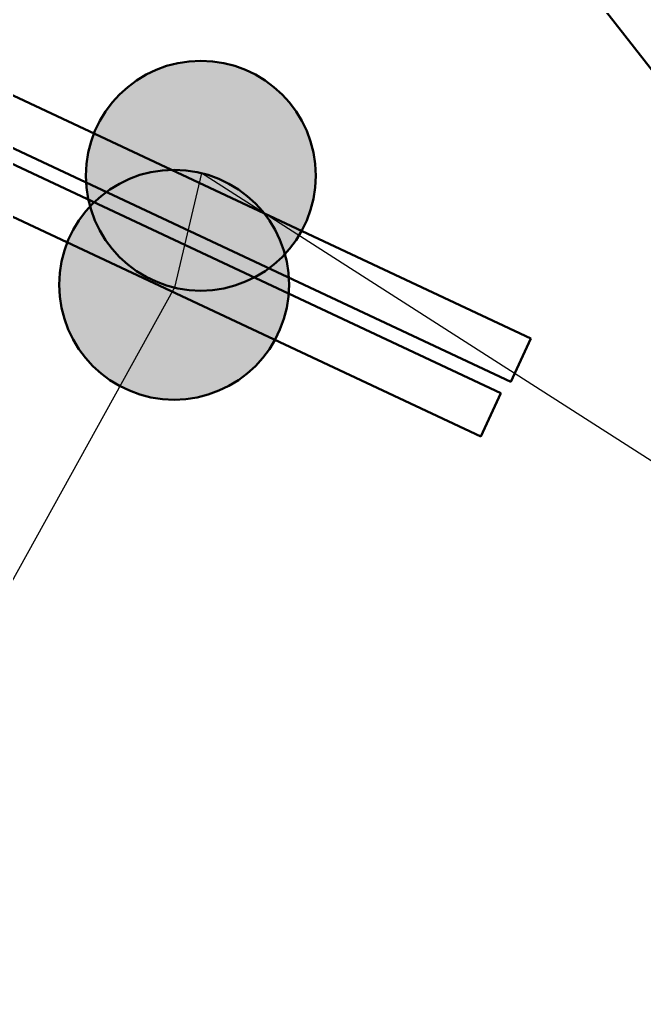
# Model space of a CAD drawing. Header units: millimetres. Extents: x -243740 to 150609, y -473655 to -165121.
# Drawn here: x 52849 to 54080, y -338289 to -336375 of the extents above; entities that cross this region are included whole.
import ezdxf

# ---------------------------------------------------------------- set-up
doc = ezdxf.new("R2010")
doc.units = ezdxf.units.MM
doc.layers.add('_Гр.ЩД-1C.10.4.I7.8', color=6, linetype='Continuous')
doc.layers.add('_освещение_dali', color=3, linetype='Continuous', lineweight=50)
doc.layers.add('DLX_LUM 4', color=5, linetype='Continuous', lineweight=40)
doc.linetypes.add('Truba', pattern='A,3e-05,[4,MSH_7,S=1,R=0,X=0,Y=0],-3.022072', length=3.022102)

# ---------------------------------------------------------------- blocks, each defined once
blk = doc.blocks.new('A$Caabd1818')
at = {"layer": 'DLX_LUM 4'}
for points in [[(50204.8, 60944.9, 0), (49298.1, 62102, 0)], [(49298.1, 62102, 0), (50204.8, 60944.9, 0)], [(49298.1, 62102, 0), (50204.8, 60944.9, 0)], [(50204.8, 60944.9, 0), (49298.1, 62102, 0)], [(48555.5, 61142.3, 0), (49886.4, 60518.2, 0)], [(49886.4, 60518.2, 0), (48555.5, 61142.3, 0)], [(49886.4, 60518.2, 0), (48555.5, 61142.3, 0)], [(48555.5, 61142.3, 0), (49886.4, 60518.2, 0)], [(49846.5, 60433.1, 0), (48515.6, 61057.2, 0)], [(48515.6, 61057.2, 0), (49846.5, 60433.1, 0)], [(48515.6, 61057.2, 0), (49846.5, 60433.1, 0)], [(49846.5, 60433.1, 0), (48515.6, 61057.2, 0)], [(48496.4, 61034.6, 0), (49827.3, 60410.5, 0)], [(49827.3, 60410.5, 0), (48496.4, 61034.6, 0)], [(49827.3, 60410.5, 0), (48496.4, 61034.6, 0)], [(48496.4, 61034.6, 0), (49827.3, 60410.5, 0)], [(49787.4, 60325.4, 0), (48456.5, 60949.5, 0)], [(48456.5, 60949.5, 0), (49787.4, 60325.4, 0)], [(48456.5, 60949.5, 0), (49787.4, 60325.4, 0)], [(49787.4, 60325.4, 0), (48456.5, 60949.5, 0)], [(49886.4, 60518.2, 0), (49846.5, 60433.1, 0)], [(49846.5, 60433.1, 0), (49886.4, 60518.2, 0)], [(49846.5, 60433.1, 0), (49886.4, 60518.2, 0)], [(49886.4, 60518.2, 0), (49846.5, 60433.1, 0)], [(49886.4, 60518.2, 0), (49886.4, 60518.2, 0)], [(49886.4, 60518.2, 0), (49886.4, 60518.2, 0)], [(49846.5, 60433.1, 0), (49846.5, 60433.1, 0)], [(49846.5, 60433.1, 0), (49846.5, 60433.1, 0)], [(49827.3, 60410.5, 0), (49787.4, 60325.4, 0)], [(49787.4, 60325.4, 0), (49827.3, 60410.5, 0)], [(49787.4, 60325.4, 0), (49827.3, 60410.5, 0)], [(49827.3, 60410.5, 0), (49787.4, 60325.4, 0)], [(49827.3, 60410.5, 0), (49827.3, 60410.5, 0)], [(49827.3, 60410.5, 0), (49827.3, 60410.5, 0)], [(49787.4, 60325.4, 0), (49787.4, 60325.4, 0)], [(49787.4, 60325.4, 0), (49787.4, 60325.4, 0)]]:
    blk.add_polyline3d(points, dxfattribs=at)
blk = doc.blocks.new('A$Cab2378fa')
at = {"lineweight": 25, "true_color": 0xfff5f5}
h = blk.add_hatch(color=7, dxfattribs=at)
h.dxf.hatch_style = 1
h.paths.add_polyline_path([(0, 0), (-141.6, -170.3, 0.174923), (3, -222.4, 0.197808), (162.3, -156.8)])
h.paths.add_polyline_path([(-163.2, 157.6), (0, 0), (147.8, 177.8, 0.175398), (3, 230.2, 0.209014)])
at = {"lineweight": 25}
h = blk.add_hatch(color=0, dxfattribs=at)
h.paths.add_polyline_path([(162.3, -156.8, 0.442338), (147.8, 177.8), (0, 0)])
h.paths.add_polyline_path([(-141.6, -170.3), (0, 0), (-163.2, 157.6, 0.430096)])
blk.add_circle((3, 3.9), 226.3)

msp = doc.modelspace()

# ---------------------------------------------------------------- linework, layer by layer
at = {"layer": '_Гр.ЩД-1C.10.4.I7.8', "ltscale": 100}
msp.add_lwpolyline([(56895.3, -335640.1), (56507.2, -335823.3), (55953.7, -335323.9), (52742.7, -334385.5), (52609.3, -334568.3), (53632.4, -335885.1), (53933, -335767.8), (55508.5, -337137.2), (55625.3, -337331.1), (55884.1, -339139.4), (55009.9, -337258.1), (54932.3, -337294.2), (54796.8, -337374.5), (54693.9, -337629), (53207, -336677.8), (53153.7, -336903.3), (52128.8, -338753.8), (54205.9, -338709.7), (54323.9, -338932.3), (54724.1, -339020.3), (57884.7, -339496.2)], dxfattribs=at)

# ---------------------------------------------------------------- block references
at = {"layer": '_освещение_dali', "color": 5, "ltscale": 100}
for p in [(53202.8, -336686.9), (53150.2, -336901.5)]:
    msp.add_blockref('A$Cab2378fa', p, dxfattribs=at)
at = {"layer": 'Defpoints', "linetype": 'Truba', "ltscale": 100}
msp.add_blockref('A$Caabd1818', (3969.7, -397521.8), dxfattribs=at)

doc.saveas('drawing.dxf')
